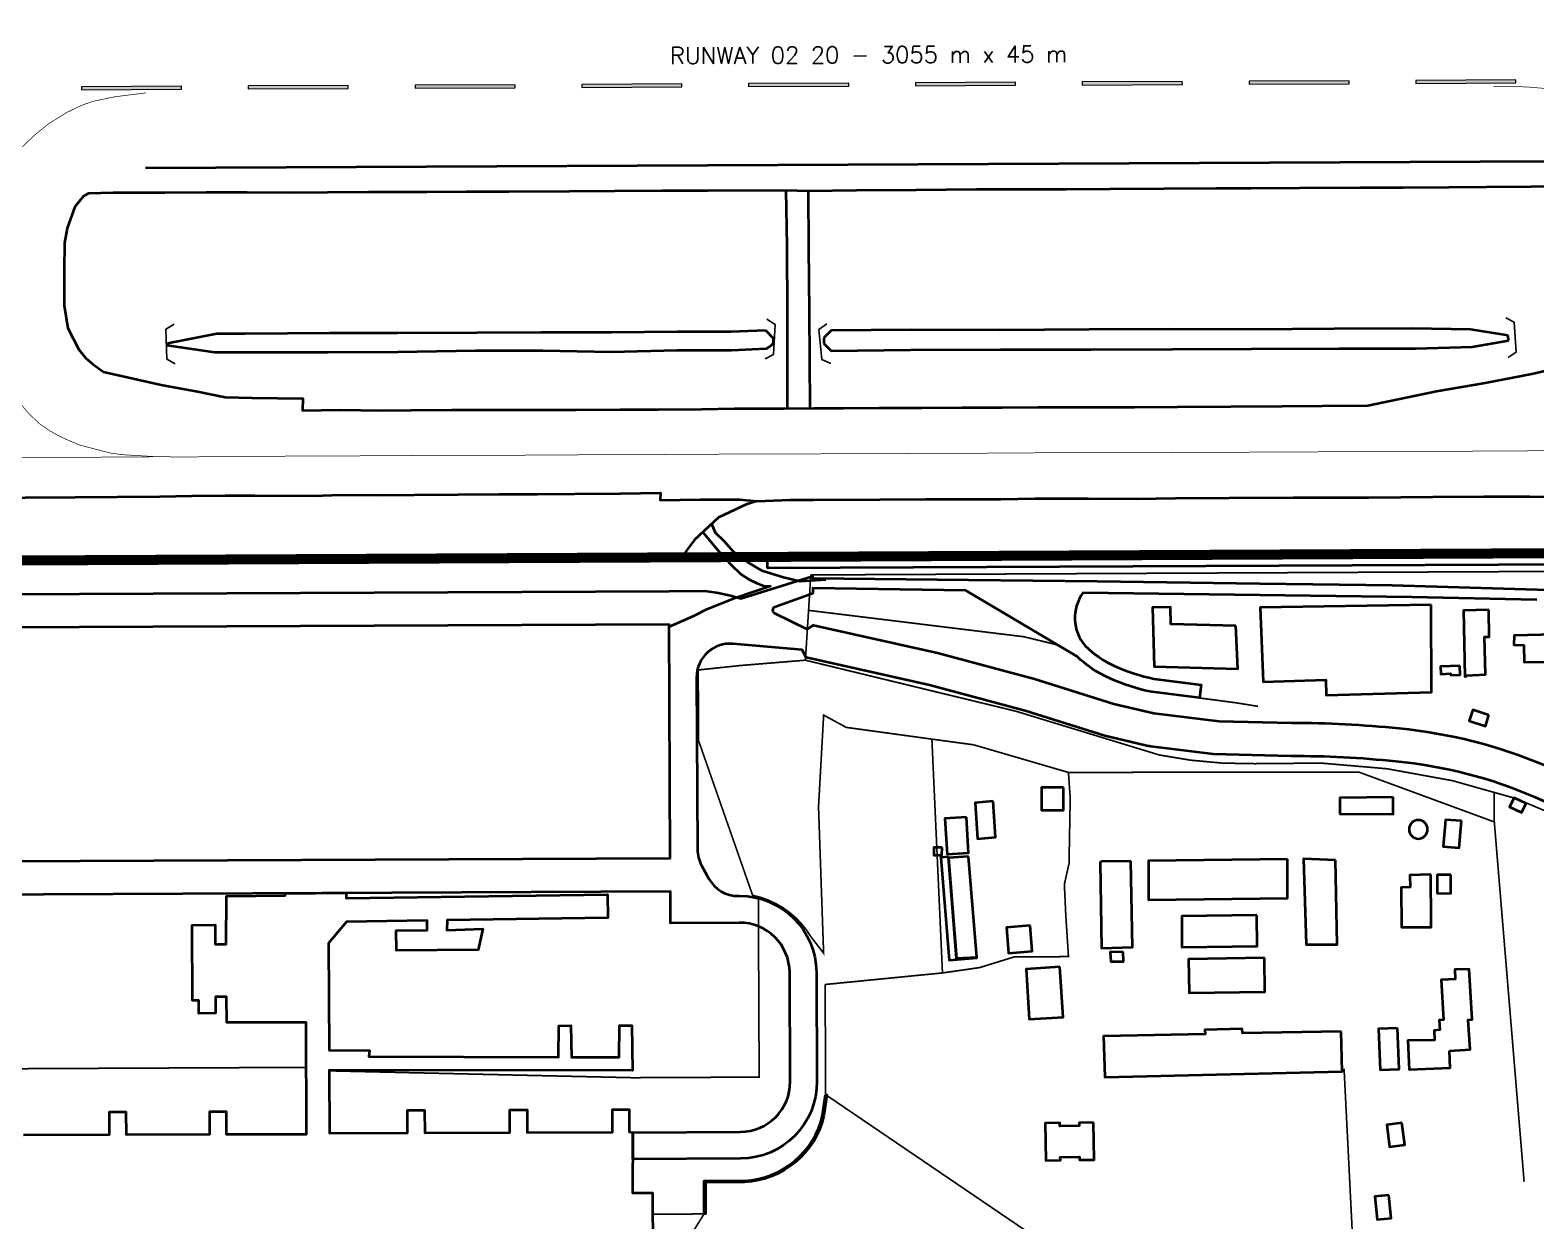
# Model space of a CAD drawing. Header units: metres. Extents: x 428 to 3974, y -4076 to 3914.
# Drawn here: x 898.5043 to 898.6998, y -366.567 to -366.4125 of the extents above; entities that cross this region are included whole.
import ezdxf

# ---------------------------------------------------------------- set-up
doc = ezdxf.new("R2010")
doc.units = ezdxf.units.M
doc.header["$MEASUREMENT"] = 0
for name, pattern in [('CENTER', [50.79999999999998, 31.75, -6.349999999999998, 6.349999999999998, -6.349999999999998]), ('DASHED', [0.75, 0.5, -0.25]), ('HIDDEN', [9.524999999999995, 6.349999999999998, -3.174999999999998])]:
    doc.linetypes.add(name, pattern=pattern)
for name, color, linetype, lineweight in [('C-ANNO-SYMB-1', 253, 'Continuous', 5), ('C-BLDG', 253, 'Continuous', 5), ('C-CLER-AERO', 253, 'Continuous', 5), ('C-FENC-AIRF-SECU', 253, 'DASHED', 0), ('C-NTWK-WATR-AIRF', 253, 'HIDDEN', 0), ('C-ROAD-AIRF', 253, 'Continuous', 5), ('C-RUNN', 253, 'Continuous', 5), ('C-RUNN-CNTR', 253, 'Continuous', 18), ('C-RUNN-MARK', 253, 'Continuous', 0), ('C-SHLD', 253, 'Continuous', 5)]:
    doc.layers.add(name, color=color, linetype=linetype, lineweight=lineweight)
for name, color, linetype in [('C-BLDG-TERM', 253, 'Continuous'), ('C-STRM-HEAD WALL', 253, 'Continuous'), ('C-TAXI-OTLN', 4, 'Continuous')]:
    doc.layers.add(name, color=color, linetype=linetype)
doc.styles.add('ADPI R', font='swiss.ttf')
doc.styles.add('VPP-MFME-01$0$Standard', font='txt')
doc.linetypes.add('OLS', pattern='A,4,-2,4,-2,["OLS",ADPI R,S=1.199999999999999,R=0,X=-1.7,Y=-0.5],-2,4,-2,4,-2', length=26)

# ---------------------------------------------------------------- blocks, each defined once
blk = doc.blocks.new('Kholsi_Close-flat-1')
at = {"layer": 'C-STRM-HEAD WALL', "ltscale": 0.1}
for points in [[(-0.0975238271057606, 4.498943109763786), (2.34946517040953, 6.016496066236867)], [(-0.0975238271057606, 4.498943109763786), (0.0975238247774542, -4.498943110229447)], [(0.0975238247774542, -4.498943110229447), (2.607975498307496, -5.909033365081995)]]:
    blk.add_lwpolyline(points, dxfattribs=at)
blk = doc.blocks.new('Kholsi_Close-flat-2')
at = {"layer": 'C-STRM-HEAD WALL', "ltscale": 0.1}
for points in [[(-0.2579811038449407, 4.492598997312596), (-2.81714545097202, 5.812220145016908)], [(0.2579811024479568, -4.492598997196182), (-0.2579811038449407, 4.492598997312596)], [(0.2579811024479568, -4.492598997196182), (-2.133304565679281, -6.096492691314778)]]:
    blk.add_lwpolyline(points, dxfattribs=at)
blk = doc.blocks.new('Kholsi_Close-flat-8')
at = {"layer": 'C-STRM-HEAD WALL', "ltscale": 0.1}
for points in [[(0.2230421938002109, 4.494469065801241), (-2.180641876533627, 6.079721417627297)], [(-0.2230421938002109, -4.494469065684825), (0.2230421938002109, 4.494469065801241)], [(-0.2230421938002109, -4.494469065684825), (-2.771868789568543, -5.833948484738357)]]:
    blk.add_lwpolyline(points, dxfattribs=at)
blk = doc.blocks.new('Kholsi_Close-flat-9')
at = {"layer": 'C-STRM-HEAD WALL', "ltscale": 0.1}
for points in [[(-0.4296675613150001, 4.479440343100577), (1.898506624158471, 6.173644313006661)], [(-0.4296675613150001, 4.479440343100577), (0.4296675613150001, -4.479440343333408)], [(0.4296675613150001, -4.479440343333408), (3.037443708162754, -5.700188350165262)]]:
    blk.add_lwpolyline(points, dxfattribs=at)
blk = doc.blocks.new('*U204')
at = {"layer": 'C-RUNN-MARK'}
for points in [[(634359.7184553172, 3065194.244418572), (634358.88049931, 3065194.572792945), (634347.9346868097, 3065166.640926042), (634348.7726428168, 3065166.312551668)], [(634341.4754344831, 3065147.691307065), (634340.637478476, 3065148.01968144), (634329.6916659756, 3065120.087814536), (634330.5296219828, 3065119.759440162)], [(634323.2324136493, 3065101.138195559), (634322.3944576421, 3065101.466569934), (634311.448645142, 3065073.534703031), (634312.2866011488, 3065073.206328656)], [(634304.9893928153, 3065054.585084054), (634304.1514368083, 3065054.913458429), (634293.2056243077, 3065026.981591525), (634294.043580315, 3065026.65321715)], [(634286.7463719812, 3065008.031972548), (634285.9084159741, 3065008.360346924), (634274.9626034738, 3064980.42848002), (634275.8005594809, 3064980.100105645)], [(634268.5033511473, 3064961.478861044), (634267.6653951402, 3064961.807235418), (634256.7195826399, 3064933.875368514), (634257.5575386471, 3064933.54699414)], [(634250.2603303135, 3064914.925749537), (634249.4223743064, 3064915.254123912), (634238.476561806, 3064887.322257009), (634239.3145178133, 3064886.993882633)], [(634232.0173094796, 3064868.372638031), (634231.1793534723, 3064868.701012406), (634220.2335409719, 3064840.769145503), (634221.071496979, 3064840.440771128)], [(634213.7742886455, 3064821.819526526), (634212.9363326385, 3064822.1479009), (634201.990520138, 3064794.216033997), (634202.828476145, 3064793.887659623)]]:
    blk.add_hatch(color=256, dxfattribs=at).paths.add_polyline_path(points)
for points in [[(634358.88049931, 3065194.572792945), (634347.9346868097, 3065166.640926042), (634348.7726428168, 3065166.312551668), (634359.7184553172, 3065194.244418572)], [(634340.637478476, 3065148.01968144), (634329.6916659756, 3065120.087814536), (634330.5296219828, 3065119.759440162), (634341.4754344831, 3065147.691307065)], [(634322.3944576421, 3065101.466569934), (634311.448645142, 3065073.534703031), (634312.2866011488, 3065073.206328656), (634323.2324136493, 3065101.138195559)], [(634304.1514368083, 3065054.913458429), (634293.2056243077, 3065026.981591525), (634294.043580315, 3065026.65321715), (634304.9893928153, 3065054.585084054)], [(634285.9084159741, 3065008.360346924), (634274.9626034738, 3064980.42848002), (634275.8005594809, 3064980.100105645), (634286.7463719812, 3065008.031972548)], [(634267.6653951402, 3064961.807235418), (634256.7195826399, 3064933.875368514), (634257.5575386471, 3064933.54699414), (634268.5033511473, 3064961.478861044)], [(634249.4223743064, 3064915.254123912), (634238.476561806, 3064887.322257009), (634239.3145178133, 3064886.993882633), (634250.2603303135, 3064914.925749537)], [(634231.1793534723, 3064868.701012406), (634220.2335409719, 3064840.769145503), (634221.071496979, 3064840.440771128), (634232.0173094796, 3064868.372638031)], [(634212.9363326385, 3064822.1479009), (634201.990520138, 3064794.216033997), (634202.828476145, 3064793.887659623), (634213.7742886455, 3064821.819526526)]]:
    blk.add_lwpolyline(points, close=True, dxfattribs=at)

msp = doc.modelspace()

# ---------------------------------------------------------------- linework, layer by layer
at = {"layer": 'C-BLDG', "lineweight": 40}
for points in [[(898.6861641794428, -366.4870472469206), (898.6639547537533, -366.4873913529168), (898.6643770209965, -366.4970232660721), (898.6724998460602, -366.4968013840567), (898.6725650167544, -366.4987551935787), (898.6862337774116, -366.4983797271575)], [(898.6608309180926, -366.4897741212349), (898.652378688891, -366.4895379070963), (898.6523144744323, -366.4873727972458), (898.6499757234459, -366.4874159584592), (898.650202439724, -366.4950382497932), (898.6610728798886, -366.4953720385979)], [(898.6936561021474, -366.4876980448912), (898.6903574728394, -366.4877997779126), (898.690548726915, -366.4963556614543), (898.6907396731883, -366.4963380333807), (898.6907367947032, -366.4962189358498), (898.693249879031, -366.4960995114247), (898.6930984622785, -366.4912194668154), (898.6937295970026, -366.4911947653468)], [(898.7022038403418, -366.4909080176453), (898.6969477933351, -366.4910291715364), (898.696931063755, -366.4922235573481), (898.6981961662868, -366.4922727861281), (898.6982446262599, -366.4944747148852), (898.7023436362842, -366.4944681593055)], [(898.6898905226014, -366.4949556023653), (898.6873758641057, -366.4950685587551), (898.6874369220794, -366.4960440669979), (898.6886899146238, -366.4959713148723), (898.6887356430277, -366.4961661745633), (898.6899621808889, -366.4961230459462)], [(898.6936817966388, -366.5013687389742), (898.691569176827, -366.5006717734809), (898.6911123842918, -366.5020936935048), (898.693224903055, -366.502790404747)], [(898.6384415103574, -366.5107721539985), (898.6355723588247, -366.5107671546589), (898.6355687064104, -366.5136957376102), (898.6384378709816, -366.5137005283336)], [(898.6812423077399, -366.5120088823909), (898.6743234282811, -366.5120910185228), (898.6743292245999, -366.5141627753924), (898.6812262675711, -366.5142144675206)], [(898.6985306982867, -366.512831594127), (898.6969475137057, -366.5120889118712), (898.6963460623274, -366.5132684747527), (898.6979291800861, -366.514011288325)], [(898.6293138829977, -366.5125426857571), (898.6269580655251, -366.5127528116877), (898.627265282067, -366.5174032219525), (898.6296210818444, -366.5171930187221)], [(898.6258265609838, -366.514612535278), (898.6230486706817, -366.5147904113705), (898.6233535207328, -366.5194049554715), (898.6261213695152, -366.5192281680952)], [(898.6901134660918, -366.5150979853074), (898.6880586411323, -366.5149476838137), (898.687747504421, -366.5184219677772), (898.6898023296134, -366.5185722692709)], [(898.6226644903406, -366.5185525839056), (898.6216098483171, -366.5185297385628), (898.6215884383754, -366.5195181521426), (898.6226430803988, -366.519540996554)], [(898.623496850113, -366.5197674951355), (898.6225009542875, -366.519850580285), (898.6236108188502, -366.5331538759942), (898.6271848020596, -366.5328557065527), (898.6271804283358, -366.5328032982375), (898.6245233587441, -366.5329620030548)], [(898.6260887781143, -366.5197183306168), (898.6235050313162, -366.5198726535614), (898.6245233587441, -366.5329620030548), (898.6271804283358, -366.5328032982375)], [(898.6471818514153, -366.5203230290513), (898.6433684214469, -366.5203795174907), (898.6432168892104, -366.5205096511941), (898.6433781013809, -366.5315897337), (898.647399877057, -366.5314814842145)], [(898.6675042166361, -366.5200491429146), (898.6494613230215, -366.520258466045), (898.6494907008935, -366.5253170582305), (898.6675335952066, -366.5251077350999)], [(898.6737735235118, -366.5201773068707), (898.6696090529192, -366.5199991737331), (898.6699348598239, -366.5311462416153), (898.6739634497543, -366.531153683814)], [(898.6861395066124, -366.5220670721333), (898.6834184928783, -366.5221212602059), (898.6834407067843, -366.5236861177559), (898.6823005840168, -366.5237279956068), (898.682340726581, -366.5288702969278), (898.6861906858147, -366.5288729735489), (898.6861852569026, -366.528151222768)], [(898.688724449229, -366.5220993946145), (898.6869427017855, -366.5220892431985), (898.6869365361971, -366.5244873066272), (898.6887182973776, -366.5244972484957)], [(898.6635452826492, -366.5273273794751), (898.6537839675773, -366.5274758686151), (898.6538147210128, -366.5314972785141), (898.6635759871904, -366.5313487381513)], [(898.634120443462, -366.5286639130513), (898.6310321505633, -366.5289405754606), (898.6312795990134, -366.53226718426), (898.6343678926104, -366.5319905227821)], [(898.6461703130961, -366.5320730686958), (898.6444779444471, -366.5321087765346), (898.6445857045226, -366.5333548507492), (898.6462222038289, -366.533338078561)], [(898.6645187571165, -366.5328732051726), (898.6546662793016, -366.5330174344431), (898.6547361033489, -366.5374138525526), (898.6645885045625, -366.5372696772988)], [(898.6379704357577, -366.5340242174293), (898.6335934913702, -366.5343132161374), (898.6339903716915, -366.5408339829023), (898.6383843467091, -366.5405549977745)], [(898.6885491491748, -366.5449357044722), (898.6912357412265, -366.5447496672), (898.6909757194562, -366.5408926161776), (898.69151296825, -366.5408721233557), (898.6911256325884, -366.5343284525748), (898.6892456180402, -366.5343869796793), (898.6892976473072, -366.5356253648947), (898.6874890035003, -366.5357110027994), (898.6877628002301, -366.5408966916452), (898.6872250589994, -366.5409569994385), (898.6873104407904, -366.5422101023446), (898.6865504992647, -366.542276661175), (898.686624504019, -366.5435445385824), (898.6831573581775, -366.5435950926344), (898.6833027711589, -366.5473713598053), (898.6886308112634, -366.5471472798686)], [(898.6744732231354, -366.5424094491477), (898.6616962559972, -366.5426587772395), (898.661657467809, -366.5420969550337), (898.6567774180775, -366.5421921864922), (898.6568162062658, -366.542754008698), (898.6436473739784, -366.5430109838794), (898.6438154770049, -366.5483682577337), (898.6746054830481, -366.5476108214657)], [(898.6817899158675, -366.5420048965912), (898.6793382313087, -366.5420794126417), (898.6795736766405, -366.5473973427738), (898.6820253595696, -366.5473228276546)], [(898.6423549843939, -366.5542402940641), (898.6423209235988, -366.5542407504122), (898.640470733725, -366.5542655142795), (898.6404712513075, -366.5546553947802), (898.6379705861663, -366.5546888637195), (898.6379700690493, -366.5542989841501), (898.6360519366325, -366.5543245554741), (898.6361504547283, -366.5591547659437), (898.6380347077255, -366.5591295596982), (898.6380247935639, -366.5587398058574), (898.6405254568424, -366.5587063518192), (898.6405353705385, -366.5590961065914), (898.6424196223716, -366.5590708994146)], [(898.6823870028355, -366.5542664055552), (898.6804093777654, -366.5545391917999), (898.6807848993675, -366.5573940810586), (898.6827625807825, -366.5571214773531)], [(898.6806774689802, -366.5636745638053), (898.6788667425033, -366.563852394263), (898.6791578401796, -366.5668272667403), (898.6809685694507, -366.56664943442)]]:
    msp.add_lwpolyline(points, close=True, dxfattribs=at)
for points in [[(898.6833032160985, -366.516196869577, 1), (898.6857236792318, -366.5161854031335, 1)], [(898.6075545922838, -366.5506245869051), (898.6077259491184, -366.5506503351803), (898.6073271141839, -366.5533045486386, -0.3390089559696904), (898.5970149383401, -366.5619569963615), (898.5919319666908, -366.561981073844), (898.5919455886803, -366.566102113838), (898.5917723109931, -366.5661026847388), (898.5917581157744, -366.5618086143236), (898.5970106672947, -366.5617837349723, 0.3387671080400087), (898.6071566616638, -366.5532727886762), (898.6075545922838, -366.5506245869051)]]:
    msp.add_lwpolyline(points, format="xyb", close=True, dxfattribs=at)
at = {"layer": 'C-BLDG-TERM', "lineweight": 40}
msp.add_lwpolyline([(898.5034025505637, -366.5558471933778), (898.5145631698877, -366.5558073011065), (898.5145536187091, -366.5528417586188), (898.5167005680022, -366.5528348435487), (898.516713960188, -366.5557975780989), (898.5275799747077, -366.5557484638716), (898.5275704777787, -366.5527998342018), (898.5297025075168, -366.5527929666291), (898.5297119960641, -366.5557388274769), (898.5401616714414, -366.5557606027301), (898.5401616714414, -366.5557606027301), (898.5401035487638, -366.5412773008297), (898.5297871568226, -366.5412441382955), (898.5297655100919, -366.5379182540651), (898.5283238409073, -366.5379239481713), (898.5283322947552, -366.540064160044), (898.5261736447908, -366.5400726853709), (898.5261669856015, -366.5383866459902), (898.5253433926016, -366.5383898990999), (898.5253047743797, -366.5286119936804), (898.5282947366111, -366.5286001845102), (898.5283046018783, -366.5310977001513), (898.5297210787876, -366.531092106628), (898.5297431313418, -366.5248607669796), (898.5373620834187, -366.5247934016238), (898.5373595085446, -366.5245021705355), (898.5452931861845, -366.5244419381793), (898.5453032072154, -366.5251279801901), (898.5792441171113, -366.5246321561585), (898.5792531611849, -366.5276780866857), (898.5583869012523, -366.5279829113583), (898.558364723435, -366.5292665402244), (898.5630318018129, -366.5291066656659), (898.5624260656521, -366.5318462506707), (898.5518298480647, -366.5319284324373), (898.5518015745082, -366.5293068795304), (898.5558011383736, -366.529282297271), (898.5557933855788, -366.528020798492), (898.5453476967277, -366.5281733947645), (898.5430183846954, -366.5309490769009), (898.5430920346162, -366.5448390862744), (898.5483097856384, -366.5448828770618), (898.5482389937141, -366.5456573062415), (898.5728710762677, -366.5457711483191), (898.5729072961011, -366.5416812452327), (898.5744796012049, -366.5416648111145), (898.5745512038457, -366.5457421683545), (898.5807440759133, -366.5457706491302), (898.5807927242466, -366.5416627556856), (898.5824034962324, -366.5416398926477), (898.5824556961642, -366.5474832628693), (898.5431057953726, -366.5474341905515), (898.5431159512126, -366.5556146225731), (898.5532590840928, -366.5555665225561), (898.5532451712978, -366.5526297188203), (898.555486454953, -366.5526235571901), (898.5554946054224, -366.5555882661442), (898.5665645786546, -366.5555298778067), (898.5665564980343, -366.5525905762638), (898.5687977814567, -366.5525844137023), (898.5688058553249, -366.5555211690094), (898.5798759049255, -366.5554907352503), (898.5798678024191, -366.5525433749731), (898.5820209987914, -366.5525374545555), (898.582029017013, -366.5554537477742), (898.5824972478193, -366.5555173449989), (898.5824918254265, -366.563373117971), (898.5850862554262, -366.5633614652629), (898.5851207755958, -366.5710468909542)], dxfattribs=at)
at = {"layer": 'C-CLER-AERO', "linetype": 'OLS', "lineweight": 40, "const_width": 0.0012996, "flags": 128}
msp.add_lwpolyline([(897.9794054514248, -366.3624785610314), (899.3006506286081, -366.3562199997555), (899.3012423933003, -366.4775084259759), (897.9799800078371, -366.483773201036), (897.9794054514248, -366.3624785610314)], close=True, dxfattribs=at)
at = {"layer": 'C-FENC-AIRF-SECU', "lineweight": 40, "ltscale": 0.2, "const_width": 0.0002166, "flags": 128}
for points in [[(899.1189917257042, -366.480737500156), (898.6056258348734, -366.4831678590576)], [(898.6056258348734, -366.4831678590576), (898.6049253471182, -366.4942349887292)], [(898.5431059176087, -366.5475321126009), (898.5824601371759, -366.5484207684945), (898.5989215509951, -366.5483427925806), (898.5988108723876, -366.5249773825358), (898.5980722397551, -366.524747389632), (898.5910526235573, -366.5046787199403), (898.5910091631566, -366.4955037378545), (898.5965165161514, -366.4949229026984), (898.6049253471182, -366.4942349887292)], [(898.6074868495097, -366.5363234498377), (898.6227242081411, -366.5348238044257), (898.6213495115269, -366.5044819072659), (898.6267784848797, -366.5052171948205)], [(898.6267784848797, -366.5052171948205), (898.6390756939988, -366.5088002907883), (898.6767586428658, -366.5087466773416), (898.6943766268421, -366.5152252859275), (898.6943580271663, -366.511298622268)], [(898.6227241685599, -366.5348235427241), (898.6275406692629, -366.5341322061445), (898.6321046469718, -366.5327217749159), (898.6390833497034, -366.5327101184826), (898.6387326718293, -366.5272728738214), (898.6385504371473, -366.523311261351), (898.6391565064886, -366.5206343636687), (898.6393106156945, -366.5121238290171), (898.6390809690099, -366.5088015760134)], [(898.6943765898221, -366.5152250214319), (898.6982499578488, -366.5619346576582)], [(898.6075545922838, -366.5506245869051), (898.6074868495097, -366.5363234498377)], [(898.5401268218164, -366.5470765924852), (898.4246347524211, -366.5476236625414)], [(898.6746081750359, -366.5473787917595), (898.6748741952222, -366.5473695195119), (898.6759475056068, -366.5687211922209)], [(898.6339256585097, -366.5685370455335), (898.6075545922838, -366.5506245869051)], [(898.5848859412116, -366.5781646895061), (898.5861078967325, -366.5751613409097), (898.5917722076165, -366.5661026856701), (898.5849662105074, -366.5661349243323)]]:
    msp.add_lwpolyline(points, dxfattribs=at)
for points in [[(898.6053469284424, -366.4877676249321), (898.6333070533336, -366.4911926894288), (898.6375856244457, -366.4922363313685), (898.6404233296387, -366.4939586848791, 0.0693440159268046), (898.6439898070865, -366.4963578044275, 0.0633441068730817), (898.6498908345574, -366.4983492906044), (898.6561064984171, -366.4991401855673), (898.6608823464239, -366.4997691030453), (898.6636971080196, -366.5002264308582)], [(898.6049253471182, -366.4942349887292), (898.6322582262553, -366.5008578228603), (898.6508723770719, -366.5065328369687, 0.0553225184495161), (898.6632576478631, -366.5076653242882, -0.0946968942070443), (898.6972218536293, -366.5122006249453, -0.2179149551678219), (898.7272515945124, -366.5420323538433, 0.2148990127998614), (898.7428900220883, -366.5529255366723), (898.9631961447639, -366.5662649034361)], [(898.6213494747398, -366.5044816437016), (898.6102255586054, -366.5029526243757), (898.6072923688669, -366.5013613424103), (898.6066291223732, -366.5132851584654), (898.607289839162, -366.5322636005308), (898.6056687979478, -366.530164100493, 0.2103772250273388), (898.5980723012224, -366.5247474082585, 18705.79835555386)]]:
    msp.add_lwpolyline(points, format="xyb", dxfattribs=at)
at = {"layer": 'C-NTWK-WATR-AIRF', "lineweight": 40}
msp.add_line((898.5999643188887, -366.4810056288566), (898.5999704742325, -366.4823052150036), dxfattribs=at)
at = {"layer": 'C-NTWK-WATR-AIRF', "lineweight": 40, "flags": 128}
for points in [[(898.6007373075453, -366.4530806171547), (898.6004563494105, -366.4534188027333), (898.5998423417084, -366.4538338540892), (898.5953450466959, -366.4540205758835), (898.5882296232493, -366.4540388959299), (898.5797256341657, -366.4542463014673), (898.5708480925285, -366.4540907743227), (898.5620929969926, -366.4540697897623), (898.5520006603081, -366.4542743668731), (898.5429269432541, -366.4543184547524), (898.5325190071933, -366.4542848423894), (898.5282574271303, -366.4542893369521), (898.5220575256724, -366.4533938209365), (898.5220890532701, -366.4530801626693), (898.5285194344804, -366.4518246653329), (898.532171020376, -366.4518523209567), (898.5431598456097, -366.4517418232585), (898.5519730105051, -366.4517318078156), (898.5623024346759, -366.4516945325609), (898.5706688029211, -366.4516546179379), (898.5797308591182, -366.4516445298518), (898.5883278209703, -366.4515866416345), (898.5952253305339, -366.4515654102738), (898.5997440417749, -366.4514056046332), (898.6007303312407, -366.4524377773355)], [(898.696230663777, -366.4527267844255), (898.6961562979021, -366.4520738974984), (898.6913505407036, -366.4512942706074), (898.6836512483177, -366.4511758687745), (898.6735808873536, -366.4512328023861), (898.6627066378467, -366.4512973085816), (898.6521834892673, -366.4512717176999), (898.6417591311955, -366.4513140854265), (898.6301809021722, -366.4513865562926), (898.6186594344662, -366.4513684150602), (898.6082820874624, -366.4514317254375), (898.6073090397738, -366.4524178284059), (898.6073202130837, -366.4531251921157), (898.60828552381, -366.4540799309339), (898.6185732373021, -366.4539552780639), (898.6302432646961, -366.4539120591085), (898.6419778848983, -366.4539047025914), (898.6525715718499, -366.4538649751644), (898.6628559656426, -366.4538199540998), (898.6741982080028, -366.4537671360026), (898.6841314151869, -366.4537791509952), (898.6914875303381, -366.4535477238546)]]:
    msp.add_lwpolyline(points, close=True, dxfattribs=at)
at = {"layer": 'C-NTWK-WATR-AIRF', "lineweight": 40}
for points in [[(898.9476974130127, -366.4499513136993, -0.2410824602255357), (898.9190426981993, -366.4788376477386, -0.0484276270563008), (898.9103347829995, -366.4795354458342), (898.5999643188887, -366.4810056288566)], [(898.9481723877587, -366.4525482927288, -0.2282189068587852), (898.9193605767549, -366.4801009476955, -0.0488409653873518), (898.9103270323002, -366.4808350962426), (898.5999704742325, -366.4823052150036)]]:
    msp.add_lwpolyline(points, format="xyb", dxfattribs=at)
at = {"layer": 'C-ROAD-AIRF', "lineweight": 40}
for points in [[(898.6025939188884, -366.4615814269359), (898.6026038060415, -366.4554164561282), (898.6025963903857, -366.449237847964), (898.6025619740583, -366.4404651460077), (898.6024453389444, -366.4332853027458)], [(898.605283872549, -366.433352608497), (898.6053432217784, -366.4406428498056), (898.6054327600622, -366.4490836619239), (898.6054543381076, -366.4551256571735), (898.6054956655469, -366.4615347276281)], [(898.598609253856, -366.4735914806674), (898.597220026514, -366.4740358090798), (898.5936416584052, -366.4757257078613), (898.5905404904379, -366.478607178929), (898.5885429166709, -366.4813167734842)], [(898.6075708564357, -366.4838093838493), (898.6042243871823, -366.484031075875), (898.6031705926624, -366.4837780848916), (898.6020661141708, -366.4834925590853), (898.5993785288637, -366.4826707162733), (898.5974228196764, -366.4815310270365), (898.5956001254716, -366.4801618152137), (898.5944092123291, -366.4788375676449), (898.5932576638633, -366.477712103429), (898.5928075584568, -366.4766673224817)], [(898.5915973613492, -366.4776251802991), (898.593110017803, -366.4794463061567), (898.594063832982, -366.4805774123247), (898.5952908926164, -366.4818542006265), (898.5965543134125, -366.4830606042246), (898.5976291523302, -366.4837490024815), (898.598638695058, -366.484216757382), (898.5995339607805, -366.484563504609), (898.6004065124769, -366.4846419210385), (898.5958080108729, -366.4861694027509), (898.5919813558911, -366.4877001794825), (898.5903863584142, -366.4885170667271), (898.5872143603382, -366.4899140524517)], [(898.4245071344529, -366.5206821144398), (898.5873786714847, -366.5199105183433), (898.5872350100879, -366.4895868546168), (898.4244070349713, -366.4903582495476)]]:
    msp.add_lwpolyline(points, dxfattribs=at)
for points in [[(898.4244381218203, -366.4860260554428), (898.587214491189, -366.485254899862), (898.5918450680081, -366.4852329606961, -0.0516994819247573), (898.5965269132037, -366.4862176452602), (898.6058624511104, -366.4833182341258), (898.6058636441347, -366.4835699855189), (898.6260809985441, -366.4837846563037), (898.6428202810685, -366.4839864394467), (898.6639411271071, -366.4842900012459), (898.6811198553521, -366.4845098706733), (898.7042556422283, -366.4851870055149)], [(898.6999203780186, -366.4864220342438), (898.683655952428, -366.4860390166591), (898.6639134244513, -366.4858059587727), (898.6409677496165, -366.4854996085937, 0.3499555455225203), (898.6412626845747, -366.4923596729363, 0.0942426516420806), (898.6451148047097, -366.4949989358734, 0.0539512327469634), (898.6501763070453, -366.496638844053), (898.6563252209206, -366.497421245354), (898.6561064984171, -366.4991401855673), (898.6498908345574, -366.4983492906044, -0.0545432432864576), (898.6444129744531, -366.4965832599278, -0.0900684075908747), (898.6401956287198, -366.4937416038315), (898.6257451999453, -366.4851830855782), (898.6058698290478, -366.4848757481973), (898.6058731995043, -366.485587162229), (898.6009558570557, -366.4873474987995, 0.6652720677355294), (898.6009135612738, -366.488145486715), (898.6051537379142, -366.4901920298885), (898.6059546012882, -366.4896702806304), (898.6059546012882, -366.4896702806304), (898.6220669400399, -366.4932816608648), (898.6346781853106, -366.4966575999583), (898.6449578158545, -366.4998786303054), (898.6501814682023, -366.5011121679868), (898.6586522537735, -366.5021375699739), (898.668022329778, -366.502367537732, -0.0272784318028541), (898.6820063065725, -366.5030765489514, -0.1533671487170273), (898.7174329267335, -366.5180293380122, -0.1533671487170273)], [(898.7155671905247, -366.5221446326773, 0.1587711819807189), (898.6815735179451, -366.5073869352068, 0.027446317055511), (898.6679781198952, -366.5066997579138), (898.657872066459, -366.5064246917914), (898.6497691982411, -366.5054261314522, -0.0273265537428836), (898.6490705782534, -366.5053009831186), (898.6438108960618, -366.5040589387368), (898.6334699011393, -366.5008186803038), (898.6210326746559, -366.4974893250342), (898.6050071435501, -366.4938974029224), (898.6045010481947, -366.4928888522859), (898.5955047962241, -366.4921076207261, 0.4412323186719464), (898.5907980663222, -366.4964438986804), (898.5909039192819, -366.5187913936402, 0.1252445610964474), (898.591440681227, -366.5208595965828), (898.5923942596172, -366.5225922374825, 0.2747172599694994), (898.5962099689976, -366.5248354676019), (898.5963384384274, -366.5248348594482, -0.4142135623708755), (898.6063491223366, -366.5347511519517), (898.606416170577, -366.548905970792, -0.4142135623697938), (898.5964998785391, -366.5589166556325), (898.5825136640094, -366.5589829052637), (898.5824972478193, -366.5555173449989), (898.5964834637462, -366.5554510935049, 0.4142135623696916), (898.602950610545, -366.548922387215), (898.6028835599762, -366.534767482693, 0.4142097896706567), (898.5963548529878, -366.5283004197131), (898.5963413937468, -366.5283004839744), (898.5874186189366, -366.5283427492554), (898.5873991927119, -366.5242424703042), (898.5873991927119, -366.5242424703042), (898.5873991927119, -366.5242424703042), (898.4245276552144, -366.525014070126)]]:
    msp.add_lwpolyline(points, format="xyb", dxfattribs=at)
at = {"layer": 'C-RUNN', "lineweight": 40, "ltscale": 0.1}
msp.add_lwpolyline([(898.5192241790692, -366.4303173127423), (898.7016683182198, -366.4294529811318)], dxfattribs=at)
at = {"layer": 'C-RUNN-CNTR', "linetype": 'CENTER', "lineweight": 40, "const_width": 8.664e-05, "flags": 128}
for points in [[(898.4497645412091, -366.4681345972072), (898.4544918265644, -366.4681231242444), (898.4599016880138, -366.4681401618595), (898.4643545261104, -366.4680820463996), (898.4675663931747, -366.4680811858575), (898.4709341177703, -366.4680631452079), (898.4780675886185, -366.4679975651975), (898.480483422846, -366.4680170056249), (898.4826007125421, -366.4676218026157), (898.4841947421418, -366.4673562033872), (898.4861221402869, -366.466735323223), (898.4878289889065, -366.4661717799331), (898.489327835011, -366.4654578122149), (898.4910419695997, -366.4644527288924), (898.4923163327373, -366.463512846532), (898.493373597831, -366.4625990933578), (898.4944966266385, -366.4612807000826), (898.4956510021337, -366.4595871887009), (898.4966678496901, -366.4577739865358), (898.4980158210718, -366.4537017245616), (898.4984549489789, -366.4518071601938), (898.4987241265816, -366.4500421232383), (898.498659833659, -366.4454071468513), (898.4985938799554, -366.442060790288), (898.498626380552, -366.4385774240668), (898.4993134453879, -366.4355881878014), (898.4997484251842, -366.4341008190836), (898.5003974112668, -366.4322850855838), (898.5012911789571, -366.4302970397125), (898.5019883553948, -366.4291128965865), (898.5029498078846, -366.4278852755974), (898.5048858552225, -366.4260485156278), (898.5066879795384, -366.4245926675226), (898.5090592639506, -366.4231274223725), (898.5109182860222, -366.4222241903494), (898.5124755218611, -366.42169119444), (898.5152720253434, -366.4211072151388), (898.519314003036, -366.4206063656907)], [(898.480483422846, -366.4680170056249), (898.4877037120505, -366.4679775277923), (898.4963586671263, -366.4679576598878), (898.5058050724664, -366.4679165149878), (898.5133406003922, -366.4678855606194), (898.5208285561282, -366.467833420525), (898.525180253292, -366.4678551175471), (898.5292365908143, -366.4677951301287), (898.5337148842855, -366.4677916954111), (898.53954073144, -366.4677329410638), (898.5450027916565, -366.4677194461997), (898.5498640296036, -366.4677013608466), (898.5545446384683, -366.4676627528693), (898.5593846434247, -366.4676428505059), (898.5649590332514, -366.4676504491667), (898.5704221167587, -366.4676113764594), (898.5751689056386, -366.4675832970838), (898.5804352758904, -366.4675571269195), (898.5861101919771, -366.4675420301805), (898.5914854159098, -366.4675094348218), (898.5971374556875, -366.4674731262799), (898.6021107817986, -366.4674766960393), (898.6060926896506, -366.4674593352552), (898.6096884222687, -366.4674285429369), (898.6143181178239, -366.4674213521953), (898.6253614703644, -366.4673870757993), (898.6303105071173, -366.4673541479583), (898.6347660199725, -366.4673215414236), (898.6416575746597, -366.4673017442997), (898.6474431497961, -366.4673000111084), (898.6533570036744, -366.4672762074347), (898.6603336868328, -366.4672477564613), (898.6669226459678, -366.4672125468801), (898.6782000438296, -366.4671631197284), (898.6861138556604, -366.4671151724483), (898.6927371112149, -366.4671040925036), (898.6984745001872, -366.4670679003771), (898.7023398600038, -366.4669742530982), (898.7062013916191, -366.4670070561419), (898.7101463983752, -366.4669801204304), (898.7153098369935, -366.466972941796), (898.719665007059, -366.4669541011403), (898.7253540135906, -366.4670155246581), (898.730412806476, -366.4669221260424), (898.7307920948122, -366.46692291301), (898.7340766252937, -366.4669113590221), (898.7370055896215, -366.466903575028), (898.7374832421526, -366.4668773983444), (898.7410765144494, -366.4668662280615), (898.744682979396, -366.4668554098184), (898.7480878083486, -366.4668286855172), (898.7516217076671, -366.4668205960493), (898.7553932616473, -366.4668005837898), (898.7590585011974, -366.4668027705352), (898.7626157599489, -366.466780738237), (898.7663367168032, -366.4667612531061), (898.7699480320778, -366.466739183555), (898.773716572531, -366.4667362172927), (898.7774904871811, -366.4667045439433), (898.7812016907599, -366.4667285571645), (898.7846916137249, -366.4666731481279), (898.7885772440103, -366.4666856529962), (898.7922671847963, -366.4666854825641), (898.7973146849298, -366.4666516541342), (898.8018490167785, -366.4666273512717), (898.8036466702805, -366.4665633275013), (898.8108600353341, -366.4665275339808), (898.8168212616335, -366.4665068148474), (898.8226960749352, -366.4664938629444), (898.8287287085304, -366.4664499007936), (898.8352340796016, -366.4664190032358), (898.8411860678796, -366.4663926328371), (898.8468122858073, -366.4663558651532), (898.8531593669657, -366.4663501067857), (898.858304957718, -366.4663379018035), (898.8634862036896, -366.4663180534567), (898.8687675433218, -366.4662533079113), (898.8763254197302, -366.4662293216984), (898.8799745508921, -366.4662402395929), (898.8843440051176, -366.4661658474083), (898.8925201102146, -366.4661679717551), (898.8970021154718, -366.4661597975369), (898.9014464941326, -366.4661414057787), (898.9088485293075, -366.4661276007841), (898.9118971227189, -366.4661147028978), (898.9137524756122, -366.4659718138005), (898.9153980893068, -366.4657327991749), (898.9171569695217, -366.4653177906598), (898.9186976091921, -366.4647606232043), (898.9202804433635, -366.4640445143755), (898.9218797158437, -366.463169445547), (898.9233604691443, -366.4622114145036), (898.9245620305637, -366.4612361316408), (898.9256338622407, -366.4601795443173), (898.9265411846325, -366.459193453456), (898.9273738196106, -366.4581894905145), (898.9281313629808, -366.4571654901679), (898.9291043652673, -366.4553193666811), (898.92968184091, -366.4540298900406), (898.9301398527795, -366.4529184068392), (898.9305707717766, -366.4514829938139), (898.9308656836846, -366.4499328791003), (898.9310476513099, -366.4485935906719), (898.9312165950878, -366.4457738718788), (898.9314056249322, -366.442753652374), (898.9316101957564, -366.4395156291152), (898.9320644569568, -366.4369493958379), (898.9324965601306, -366.4348553151663), (898.9327293749418, -366.4338305157448), (898.9330832160529, -366.4325413334022), (898.9334237886112, -366.431320820267), (898.9338469056866, -366.430167263637), (898.9342303945205, -366.4292811707433), (898.9346399918186, -366.4285511172216), (898.9351890567676, -366.4275843177761), (898.9359574099988, -366.4264772425245), (898.9368935919819, -366.425254069532), (898.9375455643501, -366.4244547460999), (898.9383355948129, -366.4236826051797), (898.9388955934892, -366.4231058194141), (898.9395808047601, -366.4225450067619), (898.9406760731697, -366.4218277840714), (898.941770221897, -366.4211781316276), (898.9427640082766, -366.4206559930767), (898.9439328118214, -366.420144953097), (898.9455495594055, -366.4196120838474), (898.9469956458532, -366.419252840134), (898.948010722034, -366.4190587990756), (898.9490283314125, -366.4189532522882), (898.9510641313143, -366.4189102046962)], [(898.7370055896215, -366.466903575028), (898.7343319150141, -366.4664710334341), (898.7315237481133, -366.4656472255315), (898.7284231433631, -366.4640968267645), (898.7271822531227, -366.4632744326095), (898.7256031183977, -366.4620559646587), (898.724313187039, -366.4609752337287), (898.7230894203283, -366.4597348936672), (898.7220286667333, -366.4582689612011), (898.7212311675293, -366.4565376045953), (898.720547629612, -366.4547129508878), (898.719949084193, -366.4528335512455), (898.7194528841399, -366.4504878914754), (898.7192650757252, -366.4493500723343), (898.719274730979, -366.4476956150334), (898.719236096226, -366.4448907862256), (898.7191793346763, -366.4423089858915), (898.719112669675, -366.4393092582773), (898.7190994225429, -366.4381016104321), (898.7189923763261, -366.4371060396384), (898.718701501003, -366.4353780125107), (898.718160922498, -366.4333371336411), (898.7170613606913, -366.4307259193461), (898.7157197572277, -366.4284956942151), (898.7136456129127, -366.4259235181685), (898.7111294852557, -366.4237148224215), (898.7085672245346, -366.4221220540653), (898.7054301340586, -366.4208364750098), (898.7022878917387, -366.4201514732863), (898.7001414525774, -366.4199606611232), (898.6993676899917, -366.4199161755691), (898.698754496964, -366.4198335253473), (898.6942430239621, -366.4197475922133)], [(898.5208285561282, -366.467833420525), (898.516294248261, -366.4675668415452), (898.5147571834722, -366.4673692968513), (898.5132462141089, -366.4669828492056), (898.5118669533156, -366.4666205162953), (898.5107092653386, -366.4663160445939), (898.5093074884251, -366.4657398418362), (898.5080158120007, -366.4651403988551), (898.5067586611011, -366.4644284157853), (898.5055306743351, -366.4635915712292), (898.5041261039194, -366.4622669157411), (898.502804506662, -366.4607158389713), (898.5016566862803, -366.4590155363853), (898.5007102210992, -366.4572776446889), (898.4998087027096, -366.454810554425), (898.4992984280442, -366.4529198522519), (898.4987241265816, -366.4500421232383)]]:
    msp.add_lwpolyline(points, dxfattribs=at)
at = {"layer": 'C-SHLD', "lineweight": 40}
for points in [[(898.5118493624948, -366.4336463113154), (898.5111865383558, -366.4340206284846), (898.5100550985416, -366.4353941066961), (898.5090733990992, -366.4381591959695), (898.5087400717646, -366.4400807090874), (898.5086770514944, -366.4437183768327), (898.5086718300344, -366.448218290026), (898.5091375618695, -366.4511536120276), (898.5106005739408, -366.4539028930317), (898.511481568309, -366.4550384360205), (898.5123797546593, -366.4558324546392), (898.5137731007752, -366.4567886537711), (898.521260872575, -366.4585051436748), (898.5259776793872, -366.4593811801474), (898.529580204141, -366.4601089035), (898.5330747788292, -366.4601649188276), (898.5396489758032, -366.4602544431414), (898.5396123992732, -366.4618259019057), (898.5444754432872, -366.4617572215225), (898.5499440087923, -366.4618175907831), (898.5537238261649, -366.4617737850945), (898.559000464248, -366.4617593849848), (898.5645938192947, -366.4617408023055), (898.5707214149633, -366.4617504703651), (898.575166290485, -366.4617262848492), (898.580876326513, -366.4616916377868), (898.5858005232628, -366.4616853625353), (898.5914299724144, -366.4616426483567), (898.5957380177905, -366.4615814669828), (898.60217210939, -366.4615882162775), (898.6060234809746, -366.4615262339662), (898.6098626070643, -366.4615073392938), (898.6144783269601, -366.4614907841037), (898.6200604313971, -366.4614673492338), (898.6252358095705, -366.4614456382419), (898.6304931583334, -366.4614589477728), (898.6351093573948, -366.4614095727752), (898.6420446237069, -366.461410631689), (898.6476452034884, -366.4613984993498), (898.6532228776241, -366.4613427960153), (898.6601851383209, -366.4613238054167), (898.6668214438005, -366.4612693155955), (898.6720265509546, -366.4612274004917), (898.6779607705292, -366.4611973709266), (898.6868881053277, -366.4593079036872), (898.6932099220329, -366.4582543040465), (898.6992697481518, -366.457048156562), (898.7030139810856, -366.4562073967259)], [(898.7038194640527, -366.4327763088818), (898.6991798568969, -366.4327902340169), (898.6933643434647, -366.4328327628623), (898.6884703206349, -366.4328704013328), (898.682543675274, -366.432930053475), (898.6769527023179, -366.4329276460062), (898.6690773925264, -366.4329528364192), (898.6627719445139, -366.4330105746935), (898.6582794777104, -366.4330205733727), (898.6515303564711, -366.4330550956379), (898.6444428491858, -366.4331061404969), (898.6387995966695, -366.4331352275635), (898.6324824784868, -366.433124884295), (898.627124130352, -366.4331647598024), (898.6192808289534, -366.4332294401552), (898.6115525740651, -366.433288028727), (898.605283872549, -366.433352608497), (898.6024453389444, -366.4332853027458), (898.5922718128177, -366.4333230958159), (898.5862845332349, -366.4333392486747), (898.5801165644996, -366.4333605405714), (898.5742865997354, -366.4333901668738), (898.5664144718074, -366.4334667662929), (898.5608709518317, -366.4334324517126), (898.5557516637243, -366.4334803533579), (898.5482023969279, -366.4335037155847), (898.5428774748915, -366.4335256463687), (898.5381200475139, -366.4335621476944), (898.5324188783751, -366.4335545825611), (898.5271272462312, -366.4335465052004), (898.5217592211891, -366.4335972166459), (898.5153507460825, -366.4335751610647), (898.5150395486023, -366.4335580405618), (898.5118493624948, -366.4336463113154)]]:
    msp.add_lwpolyline(points, dxfattribs=at)
at = {"layer": 'C-TAXI-OTLN', "color": 253, "lineweight": 40}
msp.add_lwpolyline([(898.4970625816829, -366.4731840708132), (898.5101265435559, -366.4730661691005), (898.521103330281, -366.4729781665678), (898.5252438835787, -366.4728861146446), (898.5295930875917, -366.4728733741517), (898.5334443786168, -366.4728463834922), (898.5410551157302, -366.4728885640229), (898.5446133209379, -366.4727691973399), (898.549913443251, -366.4728279740389), (898.5541190757401, -366.4727706604476), (898.5598403058001, -366.4727301684047), (898.5650958645609, -366.4726826588462), (898.5701519647598, -366.4726869000892), (898.5749299240751, -366.4726422403778), (898.5809022303191, -366.4725966092969), (898.5861115265624, -366.472517137679), (898.5860861801528, -366.4734692883517), (898.5912474795231, -366.4733781221162), (898.5964046198395, -366.4733809067707), (898.598609253856, -366.4735914806674), (898.6029657037915, -366.4734350845988), (898.6059835959211, -366.4734106122355), (898.6145701292888, -366.4733745802964), (898.6205776053001, -366.4733564623471), (898.6258351696641, -366.4733468455102), (898.630308755998, -366.4733257026251), (898.634696384518, -366.473254808488), (898.641622865897, -366.4732630860831), (898.6478728017289, -366.4732791467409), (898.652968234707, -366.473214619125), (898.6599472063581, -366.4731708069171), (898.6682474448797, -366.4731333966206), (898.6780641678242, -366.4731115207847), (898.6863980073002, -366.4730495710696), (898.6930323549066, -366.4730065802883), (898.6989965355942, -366.4729968097831), (898.7049552654834, -366.4730120443578)], dxfattribs=at)

# ---------------------------------------------------------------- block references
at = {"lineweight": 40, "xscale": 0.0004332000081494, "yscale": 0.0004332000081494, "zscale": 0.0004332000081494, "rotation": 0.2713628720925262}
for name, p in [('Kholsi_Close-flat-2', (898.6970893129226, -366.4523206868048)), ('Kholsi_Close-flat-1', (898.521946352067, -366.4532245996247)), ('Kholsi_Close-flat-8', (898.6008902267539, -366.452604685242)), ('Kholsi_Close-flat-9', (898.6068828933392, -366.453266931961))]:
    msp.add_blockref(name, p, dxfattribs=at)
at = {"layer": 'C-RUNN-MARK', "lineweight": 40, "xscale": 0.0004331997910946999, "yscale": 0.0004331997910946999, "zscale": 0.0004331997910946999, "rotation": 111.6703719335296}
msp.add_blockref('*U204', (2233.981448247888, -131.475077858458), dxfattribs=at)

# ---------------------------------------------------------------- texts
at = {"layer": 'C-ANNO-SYMB-1', "lineweight": 40, "insert": (898.6131460586083, -366.4156633059324), "char_height": 0.002166, "width": 0.2630003669156777, "attachment_point": 5, "rotation": 0.2545818232592192, "style": 'VPP-MFME-01$0$Standard'}
msp.add_mtext('{\\Fromans|c0;RUNWAY 02 20 - 3055 m x 45 m}', dxfattribs=at)

doc.saveas('drawing.dxf')
